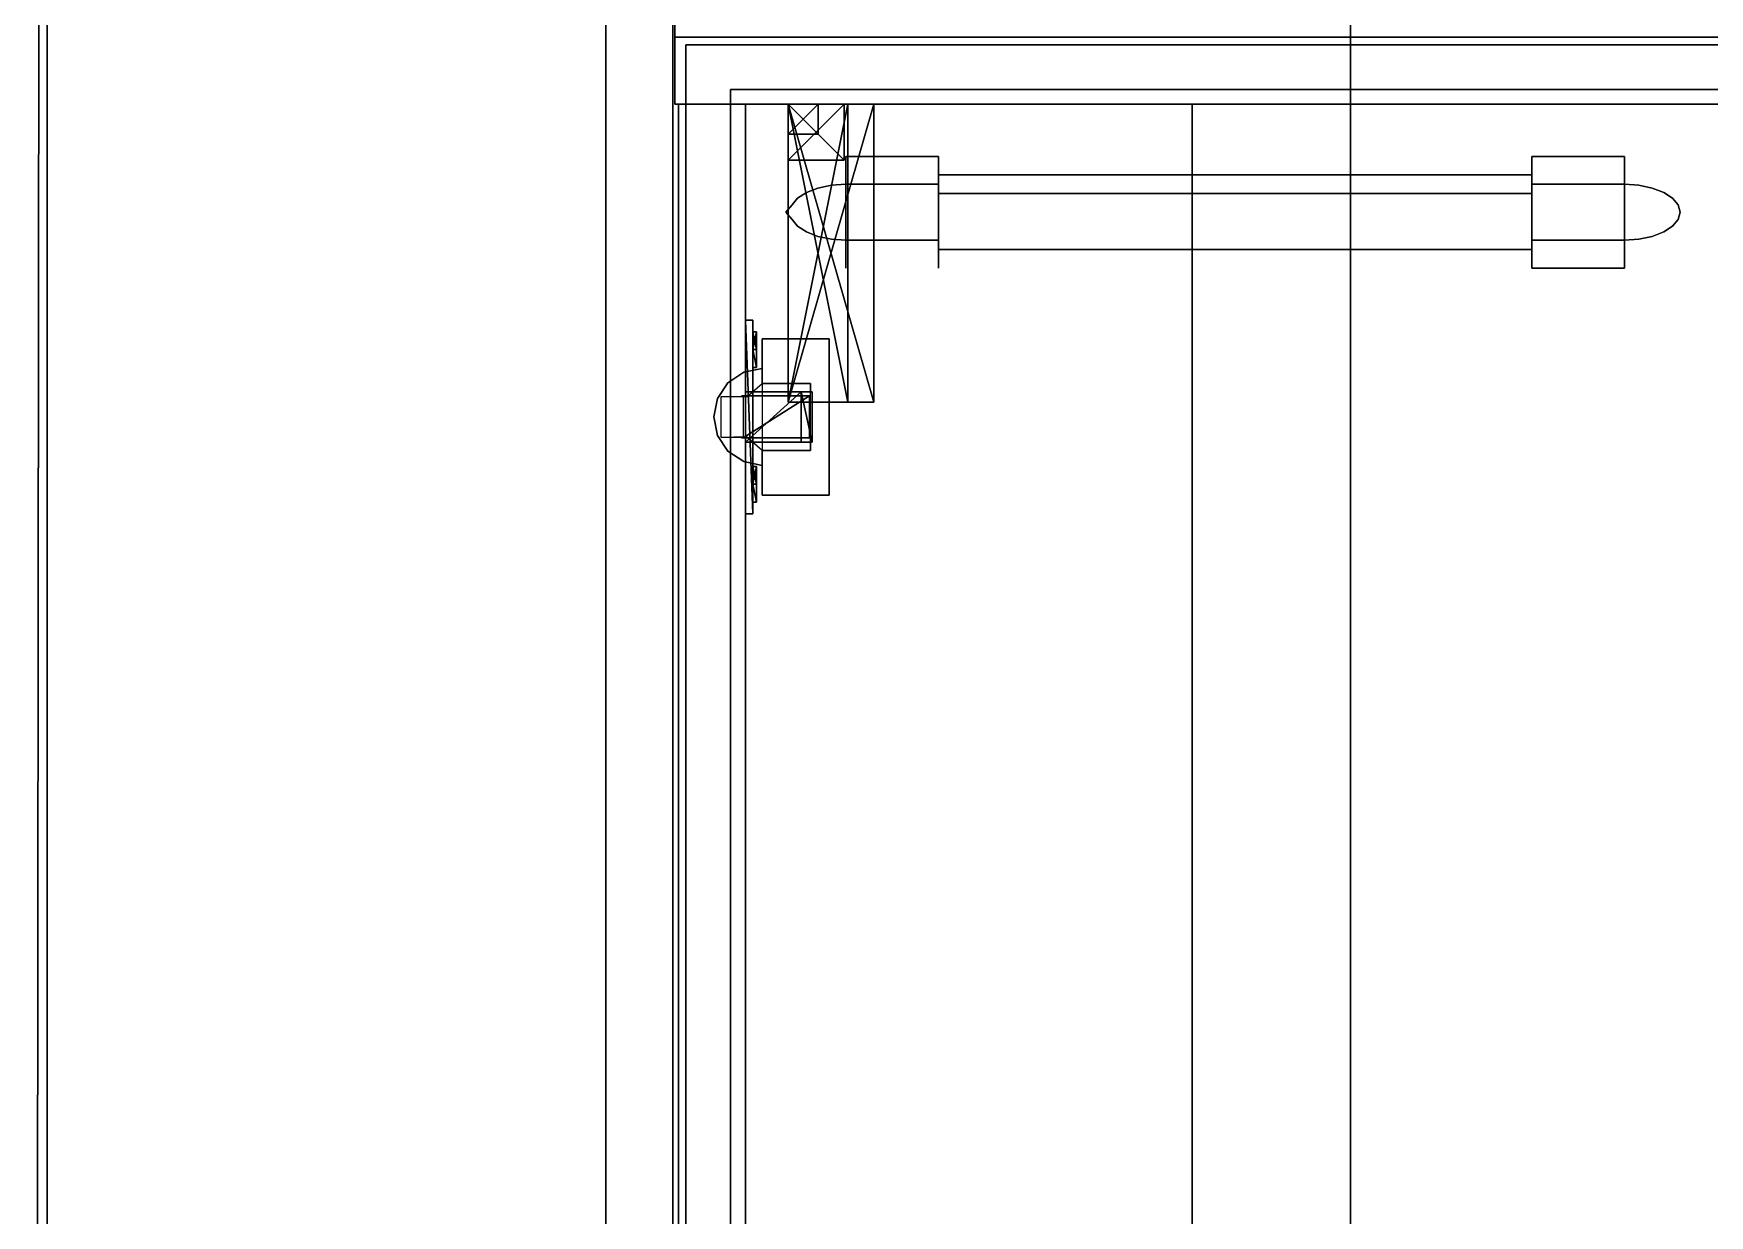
# Model space of a CAD drawing. Extents: x 0 to 7800, y -5130 to 1.
# Drawn here: x 0 to 450.1, y -3864.5 to -3547 of the extents above; entities that cross this region are included whole.
import ezdxf

# ---------------------------------------------------------------- set-up
doc = ezdxf.new("R2010")
doc.units = 0
for name, color, linetype in [('LAYER0', 7, 'CONTINUOUS'), ('LAYER780', 7, 'CONTINUOUS'), ('LAYER814', 253, 'CONTINUOUS'), ('LAYER848', 7, 'CONTINUOUS'), ('LAYER857', 2, 'CONTINUOUS'), ('LAYER858', 7, 'CONTINUOUS'), ('LAYER859', 253, 'CONTINUOUS'), ('LAYER860', 253, 'CONTINUOUS'), ('LAYER861', 253, 'CONTINUOUS'), ('LAYER862', 253, 'CONTINUOUS'), ('LAYER863', 253, 'CONTINUOUS'), ('LAYER864', 253, 'CONTINUOUS'), ('LAYER866', 7, 'CONTINUOUS'), ('LAYER867', 7, 'CONTINUOUS'), ('LAYER868', 7, 'CONTINUOUS'), ('LAYER869', 28, 'CONTINUOUS'), ('LAYER870', 253, 'CONTINUOUS'), ('LAYER873', 253, 'CONTINUOUS'), ('LAYER874', 254, 'CONTINUOUS'), ('LAYER877', 253, 'CONTINUOUS'), ('LAYER878', 7, 'CONTINUOUS'), ('LAYER908', 2, 'CONTINUOUS')]:
    doc.layers.add(name, color=color, linetype=linetype)

msp = doc.modelspace()

# ---------------------------------------------------------------- linework, layer by layer
at = {"layer": 'LAYER0'}
for points, invisible_edges in [([(3.6928, -1555.002, -5), (1412.693, -4773.002, -5), (0.0028, -4773.002, -5), (3.6928, -1555.002, -5)], 1), ([(3.6928, -1555.002), (0.0028, -4773.002, -5), (0.0028, -4773.002), (3.6928, -1555.002)], 1), ([(0.0028, -4773.002, -5), (3.6928, -1555.002), (3.6928, -1555.002, -5), (0.0028, -4773.002, -5)], 1), ([(1412.693, -4773.002), (3.6928, -1555.002), (0.0028, -4773.002), (1412.693, -4773.002)], 1), ([(1412.693, -4773.002, -5), (3.6928, -1555.002, -5), (1025.693, -1555.002, -5), (1412.693, -4773.002, -5)], 5), ([(3.6928, -1555.002), (1412.693, -4773.002), (1025.693, -1555.002), (3.6928, -1555.002)], 3)]:
    msp.add_3dface(points, dxfattribs=dict(at, invisible_edges=invisible_edges))
at = {"layer": 'LAYER780'}
for points, invisible_edges in [([(153.6928, -2660.002), (3.6928, -4773.002), (3.6928, -2660.002), (153.6928, -2660.002)], 1), ([(3.6928, -4773.002), (153.6928, -2660.002), (153.6928, -4623.002), (3.6928, -4773.002)], 5), ([(3.6928, -2660.002, 2657), (3.6928, -4773.002), (3.6928, -4773.002, 2657), (3.6928, -2660.002, 2657)], 1), ([(3.6928, -4773.002), (3.6928, -2660.002, 2657), (3.6928, -2660.002), (3.6928, -4773.002)], 1), ([(3.6928, -4773.002, 2657), (153.6928, -4623.002, 2657), (3.6928, -2660.002, 2657), (3.6928, -4773.002, 2657)], 3), ([(153.6928, -2660.002, 2657), (3.6928, -2660.002, 2657), (153.6928, -4623.002, 2657), (153.6928, -2660.002, 2657)], 2), ([(153.6928, -2660.002), (153.6928, -4623.002, 2657), (153.6928, -4623.002), (153.6928, -2660.002)], 1), ([(153.6928, -4623.002, 2657), (153.6928, -2660.002), (153.6928, -2660.002, 2657), (153.6928, -4623.002, 2657)], 1)]:
    msp.add_3dface(points, dxfattribs=dict(at, invisible_edges=invisible_edges))
at = {"layer": 'LAYER814', "invisible_edges": 1}
for points in [[(153.6948, -2923, 450), (153.6948, -4173), (153.6948, -4173, 450), (153.6948, -2923, 450)], [(153.6948, -4173), (153.6948, -2923, 450), (153.6948, -2923), (153.6948, -4173)], [(171.6948, -2923), (153.6948, -4173), (153.6948, -2923), (171.6948, -2923)], [(153.6948, -4173), (171.6948, -2923), (171.6948, -4173), (153.6948, -4173)], [(171.6948, -4173, 450), (153.6948, -2923, 450), (153.6948, -4173, 450), (171.6948, -4173, 450)], [(153.6948, -2923, 450), (171.6948, -4173, 450), (171.6948, -2923, 450), (153.6948, -2923, 450)], [(171.6948, -2923), (171.6948, -4173, 450), (171.6948, -4173), (171.6948, -2923)], [(171.6948, -4173, 450), (171.6948, -2923), (171.6948, -2923, 450), (171.6948, -4173, 450)]]:
    msp.add_3dface(points, dxfattribs=at)
at = {"layer": 'LAYER848', "invisible_edges": 1}
for points in [[(585.1948, -3548, 432), (172.1948, -3566, 432), (585.1948, -3566, 432), (585.1948, -3548, 432)], [(172.1948, -3566, 432), (585.1948, -3548, 432), (172.1948, -3548, 432), (172.1948, -3566, 432)], [(172.1948, -3548), (172.1948, -3566, 432), (172.1948, -3548, 432), (172.1948, -3548)], [(172.1948, -3566, 432), (172.1948, -3548), (172.1948, -3566), (172.1948, -3566, 432)], [(172.1948, -3548), (585.1948, -3566), (172.1948, -3566), (172.1948, -3548)], [(585.1948, -3566), (172.1948, -3548), (585.1948, -3548), (585.1948, -3566)], [(585.1948, -3548, 432), (172.1948, -3548), (172.1948, -3548, 432), (585.1948, -3548, 432)], [(172.1948, -3548), (585.1948, -3548, 432), (585.1948, -3548), (172.1948, -3548)], [(585.1948, -3566), (172.1948, -3566, 432), (172.1948, -3566), (585.1948, -3566)], [(172.1948, -3566, 432), (585.1948, -3566), (585.1948, -3566, 432), (172.1948, -3566, 432)]]:
    msp.add_3dface(points, dxfattribs=at)
at = {"layer": 'LAYER857'}
for points in [[(202.6948, -3566, 30), (202.6948, -3646, 25), (202.6948, -3646, 30), (202.6948, -3566, 30)], [(202.6948, -3566, 25), (202.6948, -3646, 25), (202.6948, -3566, 30), (202.6948, -3566, 25)], [(225.6948, -3566, 30), (202.6948, -3566, 25), (202.6948, -3566, 30), (225.6948, -3566, 30)], [(225.6948, -3566, 25), (202.6948, -3566, 25), (225.6948, -3566, 30), (225.6948, -3566, 25)], [(225.6948, -3646, 30), (202.6948, -3566, 30), (202.6948, -3646, 30), (225.6948, -3646, 30)], [(225.6948, -3566, 30), (202.6948, -3566, 30), (225.6948, -3646, 30), (225.6948, -3566, 30)], [(202.6948, -3646, 25), (225.6948, -3566, 25), (225.6948, -3646, 25), (202.6948, -3646, 25)], [(202.6948, -3566, 25), (225.6948, -3566, 25), (202.6948, -3646, 25), (202.6948, -3566, 25)], [(225.6948, -3646, 25), (225.6948, -3566, 30), (225.6948, -3646, 30), (225.6948, -3646, 25)], [(225.6948, -3566, 25), (225.6948, -3566, 30), (225.6948, -3646, 25), (225.6948, -3566, 25)], [(202.6948, -3646, 30), (225.6948, -3646, 25), (225.6948, -3646, 30), (202.6948, -3646, 30)], [(202.6948, -3646, 25), (225.6948, -3646, 25), (202.6948, -3646, 30), (202.6948, -3646, 25)]]:
    msp.add_3dface(points, dxfattribs=at)
at = {"layer": 'LAYER858', "invisible_edges": 1}
for points in [[(202.6948, -3566, 30), (225.6948, -3646, 30), (225.6948, -3566, 30), (202.6948, -3566, 30)], [(225.6948, -3646, 30), (202.6948, -3566, 30), (202.6948, -3646, 30), (225.6948, -3646, 30)], [(202.6948, -3566, 30), (202.6948, -3646, 25), (202.6948, -3646, 30), (202.6948, -3566, 30)], [(202.6948, -3646, 25), (202.6948, -3566, 30), (202.6948, -3566, 25), (202.6948, -3646, 25)], [(225.6948, -3566, 25), (202.6948, -3566, 30), (225.6948, -3566, 30), (225.6948, -3566, 25)], [(202.6948, -3566, 30), (225.6948, -3566, 25), (202.6948, -3566, 25), (202.6948, -3566, 30)], [(202.6948, -3646, 25), (225.6948, -3566, 25), (225.6948, -3646, 25), (202.6948, -3646, 25)], [(225.6948, -3566, 25), (202.6948, -3646, 25), (202.6948, -3566, 25), (225.6948, -3566, 25)], [(225.6948, -3566, 25), (225.6948, -3646, 30), (225.6948, -3646, 25), (225.6948, -3566, 25)], [(225.6948, -3646, 30), (225.6948, -3566, 25), (225.6948, -3566, 30), (225.6948, -3646, 30)], [(202.6948, -3646, 25), (225.6948, -3646, 30), (202.6948, -3646, 30), (202.6948, -3646, 25)], [(225.6948, -3646, 30), (202.6948, -3646, 25), (225.6948, -3646, 25), (225.6948, -3646, 30)]]:
    msp.add_3dface(points, dxfattribs=at)
at = {"layer": 'LAYER859'}
for points in [[(202.6948, -3566, 30), (202.6948, -3581, 15), (202.6948, -3581, 30), (202.6948, -3566, 30)], [(202.6948, -3566, 15), (202.6948, -3581, 15), (202.6948, -3566, 30), (202.6948, -3566, 15)], [(217.6948, -3566, 30), (202.6948, -3566, 15), (202.6948, -3566, 30), (217.6948, -3566, 30)], [(217.6948, -3566, 15), (202.6948, -3566, 15), (217.6948, -3566, 30), (217.6948, -3566, 15)], [(217.6948, -3581, 30), (202.6948, -3566, 30), (202.6948, -3581, 30), (217.6948, -3581, 30)], [(217.6948, -3566, 30), (202.6948, -3566, 30), (217.6948, -3581, 30), (217.6948, -3566, 30)], [(202.6948, -3581, 15), (217.6948, -3566, 15), (217.6948, -3581, 15), (202.6948, -3581, 15)], [(202.6948, -3566, 15), (217.6948, -3566, 15), (202.6948, -3581, 15), (202.6948, -3566, 15)], [(217.6948, -3581, 15), (217.6948, -3566, 30), (217.6948, -3581, 30), (217.6948, -3581, 15)], [(217.6948, -3566, 15), (217.6948, -3566, 30), (217.6948, -3581, 15), (217.6948, -3566, 15)], [(202.6948, -3581, 30), (217.6948, -3581, 15), (217.6948, -3581, 30), (202.6948, -3581, 30)], [(202.6948, -3581, 15), (217.6948, -3581, 15), (202.6948, -3581, 30), (202.6948, -3581, 15)]]:
    msp.add_3dface(points, dxfattribs=at)
at = {"layer": 'LAYER860'}
for points in [[(202.6948, -3566, 30), (202.6948, -3581, 15), (202.6948, -3581, 30), (202.6948, -3566, 30)], [(202.6948, -3566, 15), (202.6948, -3581, 15), (202.6948, -3566, 30), (202.6948, -3566, 15)], [(217.6948, -3566, 30), (202.6948, -3566, 15), (202.6948, -3566, 30), (217.6948, -3566, 30)], [(217.6948, -3566, 15), (202.6948, -3566, 15), (217.6948, -3566, 30), (217.6948, -3566, 15)], [(217.6948, -3581, 30), (202.6948, -3566, 30), (202.6948, -3581, 30), (217.6948, -3581, 30)], [(217.6948, -3566, 30), (202.6948, -3566, 30), (217.6948, -3581, 30), (217.6948, -3566, 30)], [(202.6948, -3581, 15), (217.6948, -3566, 15), (217.6948, -3581, 15), (202.6948, -3581, 15)], [(202.6948, -3566, 15), (217.6948, -3566, 15), (202.6948, -3581, 15), (202.6948, -3566, 15)], [(217.6948, -3581, 15), (217.6948, -3566, 30), (217.6948, -3581, 30), (217.6948, -3581, 15)], [(217.6948, -3566, 15), (217.6948, -3566, 30), (217.6948, -3581, 15), (217.6948, -3566, 15)], [(202.6948, -3581, 30), (217.6948, -3581, 15), (217.6948, -3581, 30), (202.6948, -3581, 30)], [(202.6948, -3581, 15), (217.6948, -3581, 15), (202.6948, -3581, 30), (202.6948, -3581, 15)]]:
    msp.add_3dface(points, dxfattribs=at)
at = {"layer": 'LAYER861'}
for points in [[(202.6948, -3566, 30), (202.6948, -3581, 15), (202.6948, -3581, 30), (202.6948, -3566, 30)], [(202.6948, -3566, 15), (202.6948, -3581, 15), (202.6948, -3566, 30), (202.6948, -3566, 15)], [(217.6948, -3566, 30), (202.6948, -3566, 15), (202.6948, -3566, 30), (217.6948, -3566, 30)], [(217.6948, -3566, 15), (202.6948, -3566, 15), (217.6948, -3566, 30), (217.6948, -3566, 15)], [(217.6948, -3581, 30), (202.6948, -3566, 30), (202.6948, -3581, 30), (217.6948, -3581, 30)], [(217.6948, -3566, 30), (202.6948, -3566, 30), (217.6948, -3581, 30), (217.6948, -3566, 30)], [(202.6948, -3581, 15), (217.6948, -3566, 15), (217.6948, -3581, 15), (202.6948, -3581, 15)], [(202.6948, -3566, 15), (217.6948, -3566, 15), (202.6948, -3581, 15), (202.6948, -3566, 15)], [(217.6948, -3581, 15), (217.6948, -3566, 30), (217.6948, -3581, 30), (217.6948, -3581, 15)], [(217.6948, -3566, 15), (217.6948, -3566, 30), (217.6948, -3581, 15), (217.6948, -3566, 15)], [(202.6948, -3581, 30), (217.6948, -3581, 15), (217.6948, -3581, 30), (202.6948, -3581, 30)], [(202.6948, -3581, 15), (217.6948, -3581, 15), (202.6948, -3581, 30), (202.6948, -3581, 15)]]:
    msp.add_3dface(points, dxfattribs=at)
at = {"layer": 'LAYER862'}
for points in [[(202.6948, -3566, 30), (202.6948, -3581, 15), (202.6948, -3581, 30), (202.6948, -3566, 30)], [(202.6948, -3566, 15), (202.6948, -3581, 15), (202.6948, -3566, 30), (202.6948, -3566, 15)], [(217.6948, -3566, 30), (202.6948, -3566, 15), (202.6948, -3566, 30), (217.6948, -3566, 30)], [(217.6948, -3566, 15), (202.6948, -3566, 15), (217.6948, -3566, 30), (217.6948, -3566, 15)], [(217.6948, -3581, 30), (202.6948, -3566, 30), (202.6948, -3581, 30), (217.6948, -3581, 30)], [(217.6948, -3566, 30), (202.6948, -3566, 30), (217.6948, -3581, 30), (217.6948, -3566, 30)], [(202.6948, -3581, 15), (217.6948, -3566, 15), (217.6948, -3581, 15), (202.6948, -3581, 15)], [(202.6948, -3566, 15), (217.6948, -3566, 15), (202.6948, -3581, 15), (202.6948, -3566, 15)], [(217.6948, -3581, 15), (217.6948, -3566, 30), (217.6948, -3581, 30), (217.6948, -3581, 15)], [(217.6948, -3566, 15), (217.6948, -3566, 30), (217.6948, -3581, 15), (217.6948, -3566, 15)], [(202.6948, -3581, 30), (217.6948, -3581, 15), (217.6948, -3581, 30), (202.6948, -3581, 30)], [(202.6948, -3581, 15), (217.6948, -3581, 15), (202.6948, -3581, 30), (202.6948, -3581, 15)]]:
    msp.add_3dface(points, dxfattribs=at)
at = {"layer": 'LAYER863'}
for points in [[(202.6948, -3566, 30), (202.6948, -3574, -10), (202.6948, -3574, 30), (202.6948, -3566, 30)], [(202.6948, -3566, -10), (202.6948, -3574, -10), (202.6948, -3566, 30), (202.6948, -3566, -10)], [(210.6948, -3566, 30), (202.6948, -3566, -10), (202.6948, -3566, 30), (210.6948, -3566, 30)], [(210.6948, -3566, -10), (202.6948, -3566, -10), (210.6948, -3566, 30), (210.6948, -3566, -10)], [(210.6948, -3574, 30), (202.6948, -3566, 30), (202.6948, -3574, 30), (210.6948, -3574, 30)], [(210.6948, -3566, 30), (202.6948, -3566, 30), (210.6948, -3574, 30), (210.6948, -3566, 30)], [(202.6948, -3574, -10), (210.6948, -3566, -10), (210.6948, -3574, -10), (202.6948, -3574, -10)], [(202.6948, -3566, -10), (210.6948, -3566, -10), (202.6948, -3574, -10), (202.6948, -3566, -10)], [(210.6948, -3574, -10), (210.6948, -3566, 30), (210.6948, -3574, 30), (210.6948, -3574, -10)], [(210.6948, -3566, -10), (210.6948, -3566, 30), (210.6948, -3574, -10), (210.6948, -3566, -10)], [(202.6948, -3574, 30), (210.6948, -3574, -10), (210.6948, -3574, 30), (202.6948, -3574, 30)], [(202.6948, -3574, -10), (210.6948, -3574, -10), (202.6948, -3574, 30), (202.6948, -3574, -10)]]:
    msp.add_3dface(points, dxfattribs=at)
at = {"layer": 'LAYER864'}
for points in [[(202.6948, -3566, 30), (202.6948, -3646, 25), (202.6948, -3646, 30), (202.6948, -3566, 30)], [(202.6948, -3566, 25), (202.6948, -3646, 25), (202.6948, -3566, 30), (202.6948, -3566, 25)], [(218.6948, -3566, 30), (202.6948, -3566, 25), (202.6948, -3566, 30), (218.6948, -3566, 30)], [(218.6948, -3566, 25), (202.6948, -3566, 25), (218.6948, -3566, 30), (218.6948, -3566, 25)], [(218.6948, -3646, 30), (202.6948, -3566, 30), (202.6948, -3646, 30), (218.6948, -3646, 30)], [(218.6948, -3566, 30), (202.6948, -3566, 30), (218.6948, -3646, 30), (218.6948, -3566, 30)], [(202.6948, -3646, 25), (218.6948, -3566, 25), (218.6948, -3646, 25), (202.6948, -3646, 25)], [(202.6948, -3566, 25), (218.6948, -3566, 25), (202.6948, -3646, 25), (202.6948, -3566, 25)], [(218.6948, -3646, 25), (218.6948, -3566, 30), (218.6948, -3646, 30), (218.6948, -3646, 25)], [(218.6948, -3566, 25), (218.6948, -3566, 30), (218.6948, -3646, 25), (218.6948, -3566, 25)], [(202.6948, -3646, 30), (218.6948, -3646, 25), (218.6948, -3646, 30), (202.6948, -3646, 30)], [(202.6948, -3646, 25), (218.6948, -3646, 25), (202.6948, -3646, 30), (202.6948, -3646, 25)]]:
    msp.add_3dface(points, dxfattribs=at)
at = {"layer": 'LAYER866', "invisible_edges": 1}
for points in [[(173.1948, -4137), (173.1948, -3566, 432), (173.1948, -3566), (173.1948, -4137)], [(173.1948, -3566, 432), (173.1948, -4137), (173.1948, -4137, 432), (173.1948, -3566, 432)], [(191.1948, -4137, 432), (173.1948, -3566, 432), (173.1948, -4137, 432), (191.1948, -4137, 432)], [(173.1948, -3566, 432), (191.1948, -4137, 432), (191.1948, -3566, 432), (173.1948, -3566, 432)], [(191.1948, -3566), (173.1948, -3566, 432), (191.1948, -3566, 432), (191.1948, -3566)], [(173.1948, -3566, 432), (191.1948, -3566), (173.1948, -3566), (173.1948, -3566, 432)], [(191.1948, -3566), (173.1948, -4137), (173.1948, -3566), (191.1948, -3566)], [(173.1948, -4137), (191.1948, -3566), (191.1948, -4137), (173.1948, -4137)], [(191.1948, -4137, 432), (191.1948, -3566), (191.1948, -3566, 432), (191.1948, -4137, 432)], [(191.1948, -3566), (191.1948, -4137, 432), (191.1948, -4137), (191.1948, -3566)]]:
    msp.add_3dface(points, dxfattribs=at)
at = {"layer": 'LAYER867', "invisible_edges": 1}
for points in [[(187.1948, -4141, 24.3), (570.1948, -3562, 24.3), (187.1948, -3562, 24.3), (187.1948, -4141, 24.3)], [(570.1948, -3562, 24.3), (187.1948, -4141, 24.3), (570.1948, -4141, 24.3), (570.1948, -3562, 24.3)], [(187.1948, -3562, 18.3), (570.1948, -3562, 24.3), (570.1948, -3562, 18.3), (187.1948, -3562, 18.3)], [(570.1948, -3562, 24.3), (187.1948, -3562, 18.3), (187.1948, -3562, 24.3), (570.1948, -3562, 24.3)], [(187.1948, -3562, 18.3), (187.1948, -4141, 24.3), (187.1948, -3562, 24.3), (187.1948, -3562, 18.3)], [(187.1948, -4141, 24.3), (187.1948, -3562, 18.3), (187.1948, -4141, 18.3), (187.1948, -4141, 24.3)], [(570.1948, -4141, 18.3), (187.1948, -3562, 18.3), (570.1948, -3562, 18.3), (570.1948, -4141, 18.3)], [(187.1948, -3562, 18.3), (570.1948, -4141, 18.3), (187.1948, -4141, 18.3), (187.1948, -3562, 18.3)]]:
    msp.add_3dface(points, dxfattribs=at)
at = {"layer": 'LAYER868', "invisible_edges": 1}
for points in [[(191.1948, -3566), (311.1948, -4137), (191.1948, -4137), (191.1948, -3566)], [(311.1948, -4137), (191.1948, -3566), (311.1948, -3566), (311.1948, -4137)], [(191.1948, -3566), (311.1948, -3566, 18), (311.1948, -3566), (191.1948, -3566)], [(311.1948, -3566, 18), (191.1948, -3566), (191.1948, -3566, 18), (311.1948, -3566, 18)], [(191.1948, -4137, 18), (191.1948, -3566), (191.1948, -4137), (191.1948, -4137, 18)], [(191.1948, -3566), (191.1948, -4137, 18), (191.1948, -3566, 18), (191.1948, -3566)], [(311.1948, -3566, 18), (191.1948, -4137, 18), (311.1948, -4137, 18), (311.1948, -3566, 18)], [(191.1948, -4137, 18), (311.1948, -3566, 18), (191.1948, -3566, 18), (191.1948, -4137, 18)], [(311.1948, -3566, 18), (311.1948, -4137), (311.1948, -3566), (311.1948, -3566, 18)], [(311.1948, -4137), (311.1948, -3566, 18), (311.1948, -4137, 18), (311.1948, -4137)]]:
    msp.add_3dface(points, dxfattribs=at)
at = {"layer": 'LAYER869'}
for points in [[(195.6948, -3641, 432), (195.6948, -3629, 432), (195.6948, -3641, 432)], [(213.6948, -3629, 431), (195.6948, -3629, 431), (195.6948, -3629, 431), (213.6948, -3629, 431)], [(195.6948, -3641, 431), (195.6948, -3641, 432), (195.6948, -3629, 432), (195.6948, -3629, 431)], [(195.6948, -3629, 431), (195.6948, -3629, 432), (213.6948, -3629, 432), (213.6948, -3629, 431)], [(213.6948, -3629, 432), (195.6948, -3629, 432), (195.6948, -3671, 432), (213.6948, -3671, 432)], [(213.6948, -3629, 432), (213.6948, -3671, 432), (213.6948, -3671, 431), (213.6948, -3629, 431)], [(208.6948, -3641, 431), (208.6948, -3641, 432), (195.6948, -3641, 432), (195.6948, -3641, 431)], [(208.6948, -3641, 432), (208.6948, -3659, 432), (208.6948, -3641, 432)], [(208.6948, -3641, 431), (208.6948, -3641, 432), (208.6948, -3659, 432), (208.6948, -3659, 431)], [(195.6948, -3659, 432), (195.6948, -3671, 432), (195.6948, -3659, 432)], [(208.6948, -3659, 431), (208.6948, -3659, 432), (195.6948, -3659, 432), (195.6948, -3659, 431)], [(195.6948, -3659, 431), (195.6948, -3659, 432), (195.6948, -3671, 432), (195.6948, -3671, 431)], [(213.6948, -3671, 431), (195.6948, -3671, 431), (195.6948, -3671, 431), (213.6948, -3671, 431)], [(195.6948, -3671, 431), (195.6948, -3671, 432), (213.6948, -3671, 432), (213.6948, -3671, 431)], [(213.6948, -3671, 431), (213.6948, -3671, 432), (213.6948, -3671, 431)]]:
    msp.add_3dface(points, dxfattribs=at)
for points, invisible_edges in [([(213.6948, -3629, 431), (208.6948, -3641, 431), (195.6948, -3641, 431), (195.6948, -3629, 431)], 1), ([(213.6948, -3671, 431), (213.6948, -3629, 431), (208.6948, -3641, 431), (208.6948, -3659, 431)], 10), ([(186.5024, -3640.808, 431.75), (183.6844, -3645.025, 431.75), (184.6948, -3644.5, 431.75), (188.1948, -3644.5, 431.75)], 10), ([(190.7199, -3637.99, 431.75), (186.5024, -3640.808, 431.75), (188.1948, -3644.5, 431.75), (191.6948, -3644.5, 431.75)], 10), ([(195.6948, -3637, 431.75), (190.7199, -3637.99, 431.75), (191.6948, -3644.5, 431.75), (195.6948, -3641, 431.75)], 2), ([(191.4853, -3655.317, 431.5), (191.6948, -3644.5, 431.5), (195.6948, -3641, 431.5), (195.6948, -3659, 431.5)], 5), ([(195.6948, -3659, 431.5), (195.6948, -3641, 431.5), (208.6948, -3641, 431.5), (208.6948, -3659, 431.5)], 1), ([(183.6844, -3645.025, 431.75), (182.6948, -3650, 431.75), (184.6948, -3650, 431.75), (184.6948, -3644.5, 431.75)], 10), ([(184.6948, -3655.5, 431.5), (184.6948, -3644.5, 431.5), (191.6948, -3644.5, 431.5), (191.4853, -3655.317, 431.5)], 4), ([(182.6948, -3650, 431.75), (183.6844, -3654.975, 431.75), (184.6948, -3655.5, 431.75), (184.6948, -3650, 431.75)], 10), ([(183.6844, -3654.975, 431.75), (186.5024, -3659.192, 431.75), (188.1948, -3655.5, 431.75), (184.6948, -3655.5, 431.75)], 10), ([(186.5024, -3659.192, 431.75), (190.7199, -3662.01, 431.75), (191.6948, -3655.5, 431.75), (188.1948, -3655.5, 431.75)], 10), ([(190.7199, -3662.01, 431.75), (195.6948, -3663, 431.75), (195.6948, -3659, 431.75), (191.6948, -3655.5, 431.75)], 8), ([(213.6948, -3671, 431), (208.6948, -3659, 431), (195.6948, -3659, 431), (195.6948, -3671, 431)], 1)]:
    msp.add_3dface(points, dxfattribs=dict(at, invisible_edges=invisible_edges))
at = {"layer": 'LAYER870'}
for points in [[(193.1843, -3676, 387.5), (191.1948, -3676, 387.5), (191.1948, -3624, 387.5), (193.1843, -3676, 387.5)], [(193.1843, -3676, 387.5), (191.1948, -3624, 387.5), (193.1843, -3624, 387.5), (193.1843, -3676, 387.5)], [(193.1843, -3624, 387.5), (191.1948, -3624, 387.5), (191.1948, -3624, 402.5), (193.1843, -3624, 387.5)], [(193.1843, -3624, 387.5), (191.1948, -3624, 402.5), (193.1843, -3624, 402.5), (193.1843, -3624, 387.5)], [(191.1948, -3624, 402.5), (191.1948, -3676, 402.5), (193.1843, -3676, 402.5), (191.1948, -3624, 402.5)], [(191.1948, -3624, 402.5), (193.1843, -3676, 402.5), (193.1843, -3624, 402.5), (191.1948, -3624, 402.5)], [(193.1843, -3624, 402.5), (193.1843, -3676, 402.5), (193.1843, -3676, 387.5), (193.1843, -3624, 402.5)], [(193.1843, -3624, 402.5), (193.1843, -3676, 387.5), (193.1843, -3624, 387.5), (193.1843, -3624, 402.5)], [(194.1791, -3631.913, 399.2426), (194.1791, -3627.117, 395), (193.1843, -3631.913, 399.2426), (194.1791, -3631.913, 399.2426)], [(193.1843, -3631.913, 399.2426), (194.1791, -3627.117, 395), (193.1843, -3627.117, 395), (193.1843, -3631.913, 399.2426)], [(194.1791, -3627.117, 395), (194.1791, -3631.913, 390.7574), (193.1843, -3627.117, 395), (194.1791, -3627.117, 395)], [(193.1843, -3627.117, 395), (194.1791, -3631.913, 390.7574), (193.1843, -3631.913, 390.7574), (193.1843, -3627.117, 395)], [(193.1843, -3636.709, 395), (193.1843, -3631.913, 390.7574), (193.1843, -3627.117, 395), (193.1843, -3636.709, 395)], [(193.1843, -3636.709, 395), (193.1843, -3627.117, 395), (193.1843, -3631.913, 399.2426), (193.1843, -3636.709, 395)], [(194.1791, -3631.913, 399.2426), (194.1791, -3631.913, 390.7574), (194.1791, -3627.117, 395), (194.1791, -3631.913, 399.2426)], [(194.1791, -3631.913, 390.7574), (194.1791, -3636.709, 395), (193.1843, -3631.913, 390.7574), (194.1791, -3631.913, 390.7574)], [(193.1843, -3631.913, 390.7574), (194.1791, -3636.709, 395), (193.1843, -3636.709, 395), (193.1843, -3631.913, 390.7574)], [(193.1843, -3636.709, 395), (194.1791, -3636.709, 395), (193.1843, -3631.913, 399.2426), (193.1843, -3636.709, 395)], [(193.1843, -3631.913, 399.2426), (194.1791, -3636.709, 395), (194.1791, -3631.913, 399.2426), (193.1843, -3631.913, 399.2426)], [(194.1791, -3636.709, 395), (194.1791, -3631.913, 390.7574), (194.1791, -3631.913, 399.2426), (194.1791, -3636.709, 395)], [(190.113, -3644.348, 443.9226), (190.6041, -3644.348, 444.5), (206.8867, -3644.348, 436.0754), (190.113, -3644.348, 443.9226)], [(206.8867, -3644.348, 436.0754), (190.6041, -3644.348, 444.5), (208.3768, -3644.348, 438.4556), (206.8867, -3644.348, 436.0754)], [(190.6041, -3644.348, 444.5), (190.6041, -3655.652, 444.5), (208.3768, -3644.348, 438.4556), (190.6041, -3644.348, 444.5)], [(208.3768, -3644.348, 438.4556), (190.6041, -3655.652, 444.5), (208.3768, -3655.652, 438.4556), (208.3768, -3644.348, 438.4556)], [(191.1948, -3643.217, 419.5), (206.1163, -3643.217, 419.5), (191.1948, -3643.217, 367.5), (191.1948, -3643.217, 419.5)], [(191.1948, -3643.217, 367.5), (206.1163, -3643.217, 419.5), (206.1163, -3643.217, 367.5), (191.1948, -3643.217, 367.5)], [(191.1948, -3643.217, 367.5), (206.1163, -3643.217, 367.5), (191.1948, -3656.783, 367.5), (191.1948, -3643.217, 367.5)], [(191.1948, -3656.783, 367.5), (206.1163, -3643.217, 367.5), (206.1163, -3656.783, 367.5), (191.1948, -3656.783, 367.5)], [(202.1372, -3643.217, 438.8654), (209.1006, -3643.217, 438.8654), (199.1529, -3643.217, 419.5), (202.1372, -3643.217, 438.8654)], [(199.1529, -3643.217, 419.5), (209.1006, -3643.217, 438.8654), (206.1163, -3643.217, 419.5), (199.1529, -3643.217, 419.5)], [(206.1163, -3643.217, 419.5), (206.1163, -3656.783, 419.5), (206.1163, -3643.217, 367.5), (206.1163, -3643.217, 419.5)], [(206.1163, -3643.217, 367.5), (206.1163, -3656.783, 419.5), (206.1163, -3656.783, 367.5), (206.1163, -3643.217, 367.5)], [(209.1006, -3643.217, 438.8654), (209.1006, -3656.783, 438.8654), (206.1163, -3643.217, 419.5), (209.1006, -3643.217, 438.8654)], [(206.1163, -3643.217, 419.5), (209.1006, -3656.783, 438.8654), (206.1163, -3656.783, 419.5), (206.1163, -3643.217, 419.5)], [(206.8867, -3655.652, 436.0754), (208.3768, -3655.652, 438.4556), (190.113, -3655.652, 443.9226), (206.8867, -3655.652, 436.0754)], [(190.113, -3655.652, 443.9226), (208.3768, -3655.652, 438.4556), (190.6041, -3655.652, 444.5), (190.113, -3655.652, 443.9226)], [(191.1948, -3656.783, 367.5), (206.1163, -3656.783, 367.5), (191.1948, -3656.783, 419.5), (191.1948, -3656.783, 367.5)], [(191.1948, -3656.783, 419.5), (206.1163, -3656.783, 367.5), (206.1163, -3656.783, 419.5), (191.1948, -3656.783, 419.5)], [(199.1529, -3656.783, 419.5), (206.1163, -3656.783, 419.5), (202.1372, -3656.783, 438.8654), (199.1529, -3656.783, 419.5)], [(202.1372, -3656.783, 438.8654), (206.1163, -3656.783, 419.5), (209.1006, -3656.783, 438.8654), (202.1372, -3656.783, 438.8654)], [(194.1791, -3668.087, 399.2426), (194.1791, -3663.291, 395), (193.1843, -3668.087, 399.2426), (194.1791, -3668.087, 399.2426)], [(193.1843, -3668.087, 399.2426), (194.1791, -3663.291, 395), (193.1843, -3663.291, 395), (193.1843, -3668.087, 399.2426)], [(194.1791, -3663.291, 395), (194.1791, -3668.087, 390.7574), (193.1843, -3663.291, 395), (194.1791, -3663.291, 395)], [(193.1843, -3663.291, 395), (194.1791, -3668.087, 390.7574), (193.1843, -3668.087, 390.7574), (193.1843, -3663.291, 395)], [(193.1843, -3672.883, 395), (193.1843, -3668.087, 390.7574), (193.1843, -3663.291, 395), (193.1843, -3672.883, 395)], [(193.1843, -3672.883, 395), (193.1843, -3663.291, 395), (193.1843, -3668.087, 399.2426), (193.1843, -3672.883, 395)], [(194.1791, -3668.087, 399.2426), (194.1791, -3668.087, 390.7574), (194.1791, -3663.291, 395), (194.1791, -3668.087, 399.2426)], [(194.1791, -3668.087, 390.7574), (194.1791, -3672.883, 395), (193.1843, -3668.087, 390.7574), (194.1791, -3668.087, 390.7574)], [(193.1843, -3668.087, 390.7574), (194.1791, -3672.883, 395), (193.1843, -3672.883, 395), (193.1843, -3668.087, 390.7574)], [(193.1843, -3672.883, 395), (194.1791, -3672.883, 395), (193.1843, -3668.087, 399.2426), (193.1843, -3672.883, 395)], [(193.1843, -3668.087, 399.2426), (194.1791, -3672.883, 395), (194.1791, -3668.087, 399.2426), (193.1843, -3668.087, 399.2426)], [(194.1791, -3672.883, 395), (194.1791, -3668.087, 390.7574), (194.1791, -3668.087, 399.2426), (194.1791, -3672.883, 395)], [(193.1843, -3676, 402.5), (191.1948, -3676, 402.5), (191.1948, -3676, 387.5), (193.1843, -3676, 402.5)], [(193.1843, -3676, 402.5), (191.1948, -3676, 387.5), (193.1843, -3676, 387.5), (193.1843, -3676, 402.5)]]:
    msp.add_3dface(points, dxfattribs=at)
at = {"layer": 'LAYER873', "invisible_edges": 1}
for points in [[(582.1948, -3550, 432), (175.1948, -4153, 432), (175.1948, -3550, 432), (582.1948, -3550, 432)], [(175.1948, -4153, 432), (582.1948, -3550, 432), (582.1948, -4153, 432), (175.1948, -4153, 432)], [(175.1948, -3550, 450), (175.1948, -4153, 432), (175.1948, -4153, 450), (175.1948, -3550, 450)], [(175.1948, -4153, 432), (175.1948, -3550, 450), (175.1948, -3550, 432), (175.1948, -4153, 432)], [(175.1948, -3550, 438), (582.1948, -3550, 432), (175.1948, -3550, 432), (175.1948, -3550, 438)], [(582.1948, -3550, 432), (175.1948, -3550, 438), (582.1948, -3550, 438), (582.1948, -3550, 432)], [(175.1948, -3550, 450), (545.1948, -3550, 438), (175.1948, -3550, 438), (175.1948, -3550, 450)], [(545.1948, -3550, 438), (175.1948, -3550, 450), (557.1948, -3550, 450), (545.1948, -3550, 438)], [(557.1948, -4153, 450), (175.1948, -3550, 450), (175.1948, -4153, 450), (557.1948, -4153, 450)], [(175.1948, -3550, 450), (557.1948, -4153, 450), (557.1948, -3550, 450), (175.1948, -3550, 450)]]:
    msp.add_3dface(points, dxfattribs=at)
at = {"layer": 'LAYER874'}
for points, invisible_edges in [([(207.57, -3589.697, 406.8144), (210.6637, -3588.505, 404.75), (210.6637, -3582.01, 416), (207.57, -3584.393, 416)], 15), ([(207.57, -3584.393, 416), (210.6637, -3582.01, 416), (210.6637, -3588.505, 427.25), (207.57, -3589.697, 425.1856)], 11), ([(210.6637, -3588.505, 404.75), (214.2664, -3587.756, 403.4523), (214.2664, -3580.511, 416), (210.6637, -3582.01, 416)], 15), ([(210.6637, -3582.01, 416), (214.2664, -3580.511, 416), (214.2664, -3587.756, 428.5477), (210.6637, -3588.505, 427.25)], 11), ([(214.2664, -3587.756, 403.4523), (218.1326, -3587.5, 403.0096), (218.1326, -3580, 416), (214.2664, -3580.511, 416)], 13), ([(214.2664, -3580.511, 416), (218.1326, -3580, 416), (218.1326, -3587.5, 428.9904), (214.2664, -3587.756, 428.5477)], 9), ([(243.0288, -3602.5, 403.0096), (243.0288, -3610, 416), (243.0288, -3580, 416), (243.0288, -3587.5, 403.0096)], 2), ([(243.0288, -3610, 416), (243.0288, -3580, 416), (243.0288, -3587.5, 428.9904), (243.0288, -3602.5, 428.9904)], 1), ([(243.0288, -3610, 416), (243.0288, -3580, 416), (243.0288, -3587.5, 428.9904), (243.0288, -3602.5, 428.9904)], 1), ([(402.3649, -3580, 416), (402.3649, -3610, 416), (402.3649, -3602.5, 428.9904), (402.3649, -3587.5, 428.9904)], 1), ([(431.1274, -3587.756, 428.5477), (427.2612, -3587.5, 428.9904), (427.2612, -3580, 416), (431.1274, -3580.511, 416)], 12), ([(431.1274, -3580.511, 416), (427.2612, -3580, 416), (427.2612, -3587.5, 403.0096), (431.1274, -3587.756, 403.4523)], 13), ([(434.73, -3588.505, 427.25), (431.1274, -3587.756, 428.5477), (431.1274, -3580.511, 416), (434.73, -3582.01, 416)], 14), ([(434.73, -3582.01, 416), (431.1274, -3580.511, 416), (431.1274, -3587.756, 403.4523), (434.73, -3588.505, 404.75)], 15), ([(437.8238, -3589.697, 425.1856), (434.73, -3588.505, 427.25), (434.73, -3582.01, 416), (437.8238, -3584.393, 416)], 14), ([(437.8238, -3584.393, 416), (434.73, -3582.01, 416), (434.73, -3588.505, 404.75), (437.8238, -3589.697, 406.8144)], 15), ([(205.1961, -3591.25, 409.5048), (207.57, -3589.697, 406.8144), (207.57, -3584.393, 416), (205.1961, -3587.5, 416)], 15), ([(205.1961, -3587.5, 416), (207.57, -3584.393, 416), (207.57, -3589.697, 425.1856), (205.1961, -3591.25, 422.4952)], 11), ([(243.0288, -3590, 424.6602), (243.0288, -3585, 416), (402.3649, -3585, 416), (402.3649, -3590, 424.6602)], 8), ([(402.3649, -3600, 407.3398), (402.3649, -3605, 416), (402.3649, -3585, 416), (402.3649, -3590, 407.3398)], 2), ([(402.3649, -3605, 416), (402.3649, -3585, 416), (402.3649, -3590, 424.6602), (402.3649, -3600, 424.6602)], 1), ([(440.1977, -3591.25, 422.4952), (437.8238, -3589.697, 425.1856), (437.8238, -3584.393, 416), (440.1977, -3587.5, 416)], 14), ([(440.1977, -3587.5, 416), (437.8238, -3584.393, 416), (437.8238, -3589.697, 406.8144), (440.1977, -3591.25, 409.5048)], 15), ([(202.0605, -3595, 416), (203.7038, -3593.059, 412.6378), (203.7038, -3591.118, 416), (202.0605, -3595, 416)], 7), ([(202.0605, -3595, 416), (203.7038, -3591.118, 416), (203.7038, -3593.059, 419.3622), (202.0605, -3595, 416)], 3), ([(203.7038, -3593.059, 412.6378), (205.1961, -3591.25, 409.5048), (205.1961, -3587.5, 416), (203.7038, -3591.118, 416)], 15), ([(203.7038, -3591.118, 416), (205.1961, -3587.5, 416), (205.1961, -3591.25, 422.4952), (203.7038, -3593.059, 419.3622)], 11), ([(203.7038, -3596.941, 412.6378), (205.1961, -3598.75, 409.5048), (205.1961, -3591.25, 409.5048), (203.7038, -3593.059, 412.6378)], 14), ([(203.7038, -3593.059, 419.3622), (205.1961, -3591.25, 422.4952), (205.1961, -3598.75, 422.4952), (203.7038, -3596.941, 419.3622)], 14), ([(205.1961, -3598.75, 409.5048), (207.57, -3600.303, 406.8144), (207.57, -3589.697, 406.8144), (205.1961, -3591.25, 409.5048)], 14), ([(205.1961, -3591.25, 422.4952), (207.57, -3589.697, 425.1856), (207.57, -3600.303, 425.1856), (205.1961, -3598.75, 422.4952)], 14), ([(207.57, -3600.303, 406.8144), (210.6637, -3601.495, 404.75), (210.6637, -3588.505, 404.75), (207.57, -3589.697, 406.8144)], 14), ([(207.57, -3589.697, 425.1856), (210.6637, -3588.505, 427.25), (210.6637, -3601.495, 427.25), (207.57, -3600.303, 425.1856)], 14), ([(210.6637, -3601.495, 404.75), (214.2664, -3602.244, 403.4523), (214.2664, -3587.756, 403.4523), (210.6637, -3588.505, 404.75)], 14), ([(210.6637, -3588.505, 427.25), (214.2664, -3587.756, 428.5477), (214.2664, -3602.244, 428.5477), (210.6637, -3601.495, 427.25)], 14), ([(214.2664, -3602.244, 403.4523), (218.1326, -3602.5, 403.0096), (218.1326, -3587.5, 403.0096), (214.2664, -3587.756, 403.4523)], 12), ([(214.2664, -3587.756, 428.5477), (218.1326, -3587.5, 428.9904), (218.1326, -3602.5, 428.9904), (214.2664, -3602.244, 428.5477)], 12), ([(243.0288, -3590, 407.3398), (243.0288, -3600, 407.3398), (402.3649, -3600, 407.3398), (402.3649, -3590, 407.3398)], 2), ([(243.0288, -3600, 424.6602), (243.0288, -3590, 424.6602), (402.3649, -3590, 424.6602), (402.3649, -3600, 424.6602)], 10), ([(431.1274, -3602.244, 428.5477), (427.2612, -3602.5, 428.9904), (427.2612, -3587.5, 428.9904), (431.1274, -3587.756, 428.5477)], 9), ([(431.1274, -3587.756, 403.4523), (427.2612, -3587.5, 403.0096), (427.2612, -3602.5, 403.0096), (431.1274, -3602.244, 403.4523)], 9), ([(434.73, -3601.495, 427.25), (431.1274, -3602.244, 428.5477), (431.1274, -3587.756, 428.5477), (434.73, -3588.505, 427.25)], 11), ([(434.73, -3588.505, 404.75), (431.1274, -3587.756, 403.4523), (431.1274, -3602.244, 403.4523), (434.73, -3601.495, 404.75)], 11), ([(437.8238, -3600.303, 425.1856), (434.73, -3601.495, 427.25), (434.73, -3588.505, 427.25), (437.8238, -3589.697, 425.1856)], 11), ([(437.8238, -3589.697, 406.8144), (434.73, -3588.505, 404.75), (434.73, -3601.495, 404.75), (437.8238, -3600.303, 406.8144)], 11), ([(440.1977, -3598.75, 422.4952), (437.8238, -3600.303, 425.1856), (437.8238, -3589.697, 425.1856), (440.1977, -3591.25, 422.4952)], 11), ([(440.1977, -3591.25, 409.5048), (437.8238, -3589.697, 406.8144), (437.8238, -3600.303, 406.8144), (440.1977, -3598.75, 409.5048)], 11), ([(441.6899, -3593.059, 419.3622), (440.1977, -3591.25, 422.4952), (440.1977, -3587.5, 416), (441.6899, -3591.118, 416)], 14), ([(441.6899, -3591.118, 416), (440.1977, -3587.5, 416), (440.1977, -3591.25, 409.5048), (441.6899, -3593.059, 412.6378)], 15), ([(441.6899, -3596.941, 419.3622), (440.1977, -3598.75, 422.4952), (440.1977, -3591.25, 422.4952), (441.6899, -3593.059, 419.3622)], 11), ([(441.6899, -3593.059, 412.6378), (440.1977, -3591.25, 409.5048), (440.1977, -3598.75, 409.5048), (441.6899, -3596.941, 412.6378)], 11), ([(442.1989, -3595, 416), (441.6899, -3593.059, 419.3622), (441.6899, -3591.118, 416), (442.1989, -3595, 416)], 6), ([(442.1989, -3595, 416), (441.6899, -3591.118, 416), (441.6899, -3593.059, 412.6378), (442.1989, -3595, 416)], 7), ([(202.0605, -3595, 416), (203.7038, -3596.941, 412.6378), (203.7038, -3593.059, 412.6378), (202.0605, -3595, 416)], 6), ([(202.0605, -3595, 416), (203.7038, -3593.059, 419.3622), (203.7038, -3596.941, 419.3622), (202.0605, -3595, 416)], 6), ([(202.0605, -3595, 416), (203.7038, -3598.882, 416), (203.7038, -3596.941, 412.6378), (202.0605, -3595, 416)], 3), ([(202.0605, -3595, 416), (203.7038, -3596.941, 419.3622), (203.7038, -3598.882, 416), (202.0605, -3595, 416)], 7), ([(442.1989, -3595, 416), (441.6899, -3596.941, 419.3622), (441.6899, -3593.059, 419.3622), (442.1989, -3595, 416)], 3), ([(442.1989, -3595, 416), (441.6899, -3593.059, 412.6378), (441.6899, -3596.941, 412.6378), (442.1989, -3595, 416)], 3), ([(442.1989, -3595, 416), (441.6899, -3598.882, 416), (441.6899, -3596.941, 419.3622), (442.1989, -3595, 416)], 7), ([(442.1989, -3595, 416), (441.6899, -3596.941, 412.6378), (441.6899, -3598.882, 416), (442.1989, -3595, 416)], 6), ([(203.7038, -3598.882, 416), (205.1961, -3602.5, 416), (205.1961, -3598.75, 409.5048), (203.7038, -3596.941, 412.6378)], 11), ([(203.7038, -3596.941, 419.3622), (205.1961, -3598.75, 422.4952), (205.1961, -3602.5, 416), (203.7038, -3598.882, 416)], 15), ([(205.1961, -3602.5, 416), (207.57, -3605.607, 416), (207.57, -3600.303, 406.8144), (205.1961, -3598.75, 409.5048)], 11), ([(205.1961, -3598.75, 422.4952), (207.57, -3600.303, 425.1856), (207.57, -3605.607, 416), (205.1961, -3602.5, 416)], 15), ([(207.57, -3605.607, 416), (210.6637, -3607.99, 416), (210.6637, -3601.495, 404.75), (207.57, -3600.303, 406.8144)], 11), ([(207.57, -3600.303, 425.1856), (210.6637, -3601.495, 427.25), (210.6637, -3607.99, 416), (207.57, -3605.607, 416)], 15), ([(243.0288, -3600, 407.3398), (243.0288, -3605, 416), (402.3649, -3605, 416), (402.3649, -3600, 407.3398)], 8), ([(243.0288, -3605, 416), (243.0288, -3600, 424.6602), (402.3649, -3600, 424.6602), (402.3649, -3605, 416)], 2), ([(437.8238, -3605.607, 416), (434.73, -3607.99, 416), (434.73, -3601.495, 427.25), (437.8238, -3600.303, 425.1856)], 15), ([(437.8238, -3600.303, 406.8144), (434.73, -3601.495, 404.75), (434.73, -3607.99, 416), (437.8238, -3605.607, 416)], 14), ([(440.1977, -3602.5, 416), (437.8238, -3605.607, 416), (437.8238, -3600.303, 425.1856), (440.1977, -3598.75, 422.4952)], 15), ([(440.1977, -3598.75, 409.5048), (437.8238, -3600.303, 406.8144), (437.8238, -3605.607, 416), (440.1977, -3602.5, 416)], 14), ([(441.6899, -3598.882, 416), (440.1977, -3602.5, 416), (440.1977, -3598.75, 422.4952), (441.6899, -3596.941, 419.3622)], 15), ([(441.6899, -3596.941, 412.6378), (440.1977, -3598.75, 409.5048), (440.1977, -3602.5, 416), (441.6899, -3598.882, 416)], 14), ([(210.6637, -3607.99, 416), (214.2664, -3609.489, 416), (214.2664, -3602.244, 403.4523), (210.6637, -3601.495, 404.75)], 11), ([(210.6637, -3601.495, 427.25), (214.2664, -3602.244, 428.5477), (214.2664, -3609.489, 416), (210.6637, -3607.99, 416)], 15), ([(214.2664, -3609.489, 416), (218.1326, -3610, 416), (218.1326, -3602.5, 403.0096), (214.2664, -3602.244, 403.4523)], 9), ([(214.2664, -3602.244, 428.5477), (218.1326, -3602.5, 428.9904), (218.1326, -3610, 416), (214.2664, -3609.489, 416)], 13), ([(243.0288, -3610, 416), (243.0288, -3602.5, 428.9904), (218.1326, -3602.5, 428.9904), (218.1326, -3610, 416)], 8), ([(243.0288, -3602.5, 403.0096), (243.0288, -3610, 416), (218.1326, -3610, 416), (218.1326, -3602.5, 403.0096)], 2), ([(431.1274, -3609.489, 416), (427.2612, -3610, 416), (427.2612, -3602.5, 428.9904), (431.1274, -3602.244, 428.5477)], 13), ([(431.1274, -3602.244, 403.4523), (427.2612, -3602.5, 403.0096), (427.2612, -3610, 416), (431.1274, -3609.489, 416)], 12), ([(434.73, -3607.99, 416), (431.1274, -3609.489, 416), (431.1274, -3602.244, 428.5477), (434.73, -3601.495, 427.25)], 15), ([(434.73, -3601.495, 404.75), (431.1274, -3602.244, 403.4523), (431.1274, -3609.489, 416), (434.73, -3607.99, 416)], 14)]:
    msp.add_3dface(points, dxfattribs=dict(at, invisible_edges=invisible_edges))
for points in [[(243.0288, -3587.5, 428.9904), (243.0288, -3580, 416), (218.1326, -3580, 416), (218.1326, -3587.5, 428.9904)], [(243.0288, -3580, 416), (243.0288, -3587.5, 403.0096), (218.1326, -3587.5, 403.0096), (218.1326, -3580, 416)], [(402.3649, -3587.5, 403.0096), (402.3649, -3580, 416), (427.2612, -3580, 416), (427.2612, -3587.5, 403.0096)], [(402.3649, -3580, 416), (402.3649, -3587.5, 428.9904), (427.2612, -3587.5, 428.9904), (427.2612, -3580, 416)], [(243.0288, -3585, 416), (243.0288, -3590, 407.3398), (402.3649, -3590, 407.3398), (402.3649, -3585, 416)], [(243.0288, -3602.5, 428.9904), (243.0288, -3587.5, 428.9904), (218.1326, -3587.5, 428.9904), (218.1326, -3602.5, 428.9904)], [(243.0288, -3587.5, 403.0096), (243.0288, -3602.5, 403.0096), (218.1326, -3602.5, 403.0096), (218.1326, -3587.5, 403.0096)], [(402.3649, -3602.5, 403.0096), (402.3649, -3587.5, 403.0096), (427.2612, -3587.5, 403.0096), (427.2612, -3602.5, 403.0096)], [(402.3649, -3587.5, 428.9904), (402.3649, -3602.5, 428.9904), (427.2612, -3602.5, 428.9904), (427.2612, -3587.5, 428.9904)], [(402.3649, -3610, 416), (402.3649, -3602.5, 403.0096), (427.2612, -3602.5, 403.0096), (427.2612, -3610, 416)], [(402.3649, -3602.5, 428.9904), (402.3649, -3610, 416), (427.2612, -3610, 416), (427.2612, -3602.5, 428.9904)]]:
    msp.add_3dface(points, dxfattribs=at)
at = {"layer": 'LAYER877', "invisible_edges": 1}
for points in [[(153.6948, -2923, 850), (153.6948, -4605, 450), (153.6948, -4605, 850), (153.6948, -2923, 850)], [(153.6948, -4605, 450), (153.6948, -2923, 850), (153.6948, -2923, 450), (153.6948, -4605, 450)], [(171.6948, -2923, 450), (153.6948, -4605, 450), (153.6948, -2923, 450), (171.6948, -2923, 450)], [(153.6948, -4605, 450), (171.6948, -2923, 450), (171.6948, -4605, 450), (153.6948, -4605, 450)], [(171.6948, -4605, 850), (153.6948, -2923, 850), (153.6948, -4605, 850), (171.6948, -4605, 850)], [(153.6948, -2923, 850), (171.6948, -4605, 850), (171.6948, -2923, 850), (153.6948, -2923, 850)], [(171.6948, -2923, 450), (171.6948, -4605, 850), (171.6948, -4605, 450), (171.6948, -2923, 450)], [(171.6948, -4605, 850), (171.6948, -2923, 450), (171.6948, -2923, 850), (171.6948, -4605, 850)]]:
    msp.add_3dface(points, dxfattribs=at)
at = {"layer": 'LAYER878', "invisible_edges": 1}
for points in [[(172.1948, -3548, 432), (585.1948, -3530, 432), (172.1948, -3530, 432), (172.1948, -3548, 432)], [(585.1948, -3530, 432), (172.1948, -3548, 432), (585.1948, -3548, 432), (585.1948, -3530, 432)], [(172.1948, -3530), (172.1948, -3548, 432), (172.1948, -3530, 432), (172.1948, -3530)], [(172.1948, -3548, 432), (172.1948, -3530), (172.1948, -3548), (172.1948, -3548, 432)], [(585.1948, -3548), (172.1948, -3530), (585.1948, -3530), (585.1948, -3548)], [(172.1948, -3530), (585.1948, -3548), (172.1948, -3548), (172.1948, -3530)], [(172.1948, -3548, 432), (585.1948, -3548), (585.1948, -3548, 432), (172.1948, -3548, 432)], [(585.1948, -3548), (172.1948, -3548, 432), (172.1948, -3548), (585.1948, -3548)]]:
    msp.add_3dface(points, dxfattribs=at)
at = {"layer": 'LAYER908'}
for points, invisible_edges in [([(153.6947, -2660, 2397), (353.6947, -1905, 2397), (153.6947, -4623, 2397), (153.6947, -2660, 2397)], 3), ([(353.6947, -4623, 2397), (153.6947, -4623, 2397), (353.6947, -1905, 2397), (353.6947, -4623, 2397)], 2), ([(353.6947, -1905, 2656), (153.6947, -2660, 2656), (353.6947, -4623, 2656), (353.6947, -1905, 2656)], 3), ([(353.6947, -1905, 2397), (353.6947, -4623, 2656), (353.6947, -4623, 2397), (353.6947, -1905, 2397)], 1), ([(353.6947, -4623, 2656), (353.6947, -1905, 2397), (353.6947, -1905, 2656), (353.6947, -4623, 2656)], 1), ([(153.6947, -2660, 2656), (153.6947, -4623, 2397), (153.6947, -4623, 2656), (153.6947, -2660, 2656)], 1), ([(153.6947, -4623, 2397), (153.6947, -2660, 2656), (153.6947, -2660, 2397), (153.6947, -4623, 2397)], 1), ([(353.6947, -4623, 2656), (153.6947, -2660, 2656), (153.6947, -4623, 2656), (353.6947, -4623, 2656)], 1)]:
    msp.add_3dface(points, dxfattribs=dict(at, invisible_edges=invisible_edges))

# ---------------------------------------------------------------- meshes
at = {"layer": 'LAYER869'}
mesh = msp.add_polymesh((2, 9), dxfattribs=at)
for k, corner in enumerate([(195.6948, -3637, 431.75), (190.7199, -3637.99, 431.75), (186.5024, -3640.808, 431.75), (183.6844, -3645.025, 431.75), (182.6948, -3650, 431.75), (183.6844, -3654.975, 431.75), (186.5024, -3659.192, 431.75), (190.7199, -3662.01, 431.75), (195.6948, -3663, 431.75), (195.6948, -3637, 432), (190.7199, -3637.99, 432), (186.5024, -3640.808, 432), (183.6844, -3645.025, 432), (182.6948, -3650, 432), (183.6844, -3654.975, 432), (186.5024, -3659.192, 432), (190.7199, -3662.01, 432), (195.6948, -3663, 432)]):
    mesh.set_mesh_vertex(divmod(k, 9), corner)
at = {"layer": 'LAYER873'}
mesh = msp.add_polymesh((4, 2), dxfattribs=at)
for k, corner in enumerate([(582.1948, -3550, 432), (175.1948, -3550, 432), (582.1948, -3550, 438), (582.1948, -3550, 438), (545.1948, -3550, 438), (175.1948, -3550, 438), (557.1948, -3550, 450), (175.1948, -3550, 450)]):
    mesh.set_mesh_vertex(divmod(k, 2), corner)

doc.saveas('drawing.dxf')
